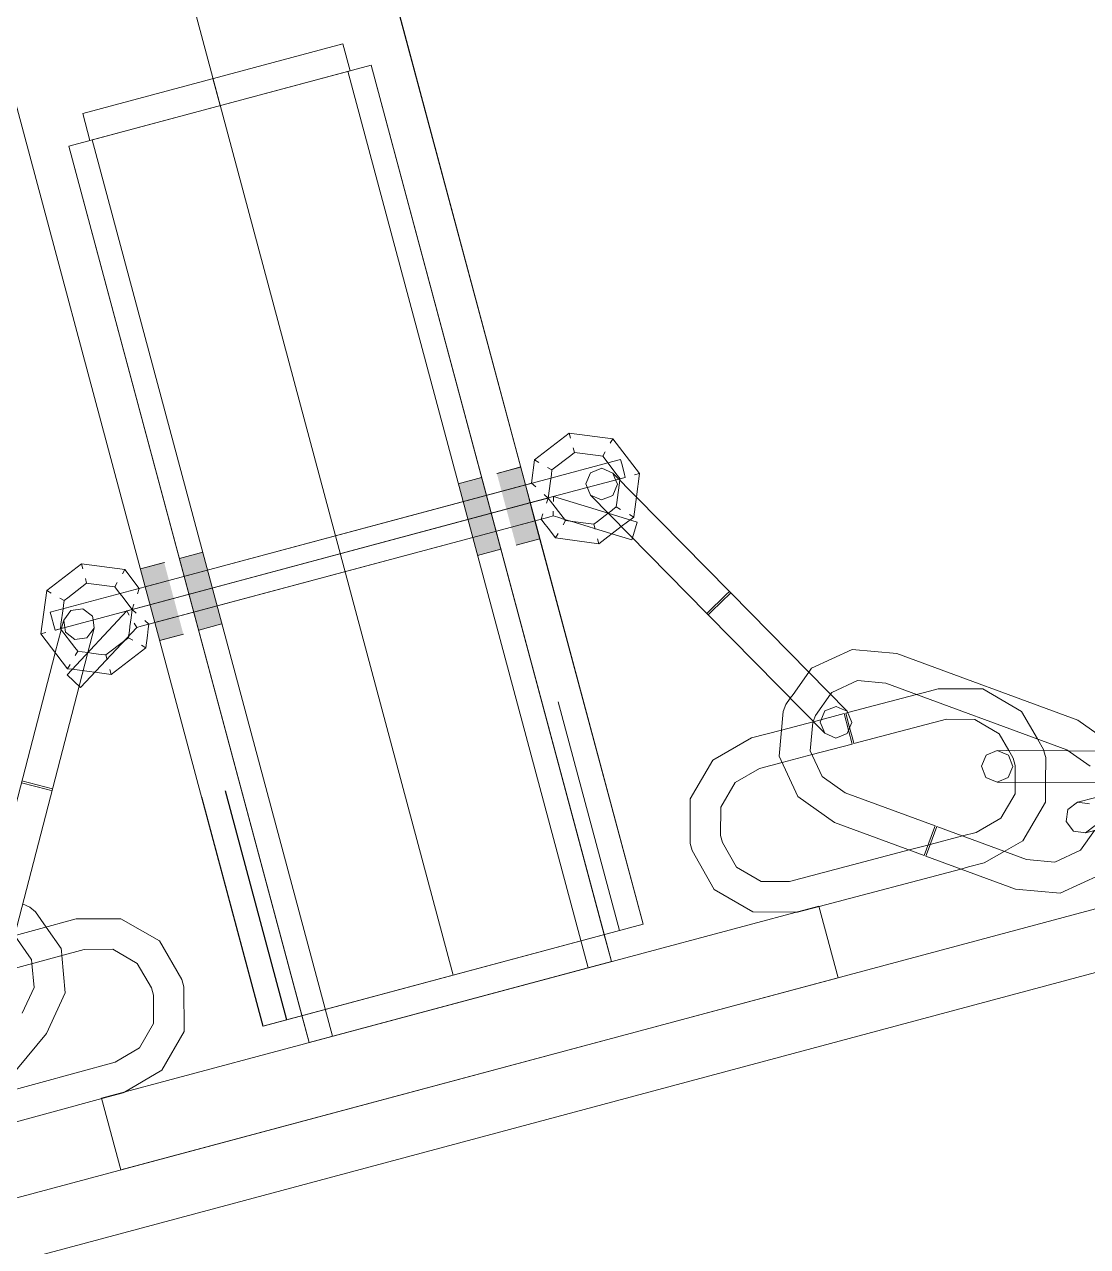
# Model space of a CAD drawing. Header units: millimetres. Extents: x -753 to 90, y 56274 to 56868.
# Drawn here: x -485.228 to -482.938, y 56710.584 to 56713.217 of the extents above; entities that cross this region are included whole.
import ezdxf

# ---------------------------------------------------------------- set-up
doc = ezdxf.new("R2010")
doc.units = ezdxf.units.MM
doc.linetypes.add('XKITLINE00', pattern=[0])
doc.linetypes.add('XKITLINE02', pattern=[4, 2, -2])
for name, color, linetype, lineweight in [('Cota', 4, 'Continuous', 0), ('Parafuso', 3, 'Continuous', 0), ('Peça', 2, 'Continuous', 0)]:
    doc.layers.add(name, color=color, linetype=linetype, lineweight=lineweight)

# ---------------------------------------------------------------- blocks, each defined once
blk = doc.blocks.new('*A625')
at = {"layer": 'Peça', "color": 1, "linetype": 'XKITLINE00', "lineweight": 0}
for p, q in [((-400.0787, 56733.508), (-663.9824, 56662.797)), ((-663.9824, 56662.6604), (-400.0445, 56733.3805))]:
    blk.add_line(p, q, dxfattribs=at)
blk = doc.blocks.new('*A643')
at = {"layer": 'Peça', "color": 7, "linetype": 'XKITLINE02', "lineweight": 0}
for p, q in [((-485.1277, 56711.9542), (-485.1434, 56711.9335)), ((-485.1019, 56711.9579), (-485.1277, 56711.9542)), ((-485.0812, 56711.9422), (-485.1019, 56711.9579)), ((-485.1485, 56711.9138), (-485.1434, 56711.9335)), ((-485.148, 56711.9157), (-485.1451, 56711.9268)), ((-485.1451, 56711.9268), (-485.1434, 56711.9335)), ((-485.1425, 56711.9275), (-485.1434, 56711.9335)), ((-485.1398, 56711.9077), (-485.1425, 56711.9275)), ((-485.08, 56711.9339), (-485.0812, 56711.9422)), ((-485.1615, 56711.8636), (-485.1488, 56711.9127)), ((-485.119, 56711.892), (-485.1398, 56711.9077)), ((-485.119, 56711.892), (-485.0932, 56711.8956)), ((-485.0932, 56711.8956), (-485.0847, 56711.907)), ((-485.0847, 56711.907), (-485.0776, 56711.9164)), ((-485.0913, 56711.8634), (-485.1101, 56711.7911)), ((-485.2343, 56711.5831), (-485.1781, 56711.5685)), ((-485.2333, 56711.587), (-485.1675, 56711.5699)), ((-485.1685, 56711.566), (-485.1781, 56711.5685)), ((-485.1781, 56711.5685), (-485.1685, 56711.566)), ((-485.1813, 56711.272), (-485.1488, 56711.2261)), ((-485.2131, 56711.2032), (-485.2478, 56711.2524)), ((-485.1483, 56711.2208), (-485.1488, 56711.2261)), ((-485.1483, 56711.2208), (-485.1474, 56711.2108)), ((-485.2126, 56711.2025), (-485.2131, 56711.2032)), ((-485.2126, 56711.2025), (-485.2118, 56711.1933)), ((-485.0149, 56710.9152), (-485.0127, 56710.9165)), ((-485.0149, 56710.9152), (-485.0613, 56710.9026))]:
    blk.add_line(p, q, dxfattribs=at)
at = {"layer": 'Peça', "color": 4, "linetype": 'XKITLINE00', "lineweight": 0}
for p, q in [((-485.0776, 56711.9164), (-485.08, 56711.9339)), ((-485.1485, 56711.9138), (-485.1488, 56711.9127)), ((-485.1485, 56711.9138), (-485.148, 56711.9157)), ((-485.0776, 56711.9164), (-485.0913, 56711.8634)), ((-485.1625, 56711.8599), (-485.3242, 56711.2366)), ((-485.1625, 56711.8599), (-485.1615, 56711.8636)), ((-485.1101, 56711.7911), (-485.2496, 56711.2534)), ((-485.2318, 56711.3219), (-485.2166, 56711.3149)), ((-485.2166, 56711.3149), (-485.2043, 56711.3047)), ((-485.3156, 56711.2355), (-485.1168, 56711.2896)), ((-485.2043, 56711.3047), (-485.1813, 56711.272)), ((-485.1168, 56711.2896), (-485.0205, 56711.29)), ((-485.0205, 56711.29), (-484.9369, 56711.2422)), ((-484.9369, 56711.2422), (-484.8885, 56711.159)), ((-485.0989, 56711.224), (-485.2977, 56711.1699)), ((-485.1474, 56711.2108), (-485.14, 56711.1302)), ((-485.0378, 56711.2242), (-485.0989, 56711.224)), ((-485.0378, 56711.2242), (-484.9848, 56711.1939)), ((-485.2118, 56711.1933), (-485.207, 56711.1417)), ((-484.9541, 56711.1411), (-484.9848, 56711.1939)), ((-484.8885, 56711.159), (-484.8843, 56711.1436)), ((-485.2326, 56711.0863), (-485.207, 56711.1417)), ((-485.1804, 56711.0428), (-485.14, 56711.1302)), ((-484.9499, 56711.1257), (-484.9541, 56711.1411)), ((-484.8839, 56711.0473), (-484.8843, 56711.1436)), ((-484.9496, 56711.0646), (-484.9499, 56711.1257)), ((-484.9799, 56711.0116), (-484.9496, 56711.0646)), ((-485.2903, 56710.9107), (-485.1804, 56711.0428)), ((-484.9317, 56710.9637), (-484.8839, 56711.0473)), ((-485.0327, 56710.9808), (-484.9799, 56711.0116)), ((-485.4341, 56710.8715), (-485.0327, 56710.9808)), ((-485.0127, 56710.9165), (-484.9317, 56710.9637)), ((-485.0613, 56710.9026), (-485.4162, 56710.8059))]:
    blk.add_line(p, q, dxfattribs=at)
blk = doc.blocks.new('*A644')
at = {"layer": 'Peça', "color": 7, "linetype": 'XKITLINE02', "lineweight": 0}
for p, q in [((-488.219, 56727.2125), (-483.9458, 56711.2646)), ((-488.9869, 56727.0068), (-484.7137, 56711.0588)), ((-488.9357, 56727.0205), (-484.6625, 56711.0725)), ((-484.1483, 56712.225), (-484.1276, 56712.1477)), ((-483.895, 56711.2782), (-484.7137, 56711.0588))]:
    blk.add_line(p, q, dxfattribs=at)
at = {"layer": 'Peça', "color": 4, "linetype": 'XKITLINE00', "lineweight": 0}
for p, q in [((-488.1227, 56727.0579), (-484.1483, 56712.225)), ((-484.1276, 56712.1477), (-483.8946, 56711.2783)), ((-483.8946, 56711.2783), (-483.895, 56711.2782))]:
    blk.add_line(p, q, dxfattribs=at)
blk = doc.blocks.new('*A645')
at = {"layer": 'Peça', "color": 7, "linetype": 'XKITLINE02', "lineweight": 0}
for p, q in [((-488.2192, 56727.2125), (-483.9462, 56711.2644)), ((-488.9359, 56727.0205), (-484.663, 56711.0724)), ((-484.1487, 56712.2247), (-484.128, 56712.1475)), ((-484.9678, 56712.0053), (-484.9471, 56711.9281))]:
    blk.add_line(p, q, dxfattribs=at)
at = {"layer": 'Peça', "color": 4, "linetype": 'XKITLINE00', "lineweight": 0}
for p, q in [((-488.1229, 56727.0578), (-484.1487, 56712.2247)), ((-488.942, 56726.8384), (-484.9678, 56712.0053)), ((-484.128, 56712.1475), (-483.895, 56711.2782)), ((-484.9471, 56711.9281), (-484.7141, 56711.0587)), ((-483.895, 56711.2782), (-484.7141, 56711.0587))]:
    blk.add_line(p, q, dxfattribs=at)
blk = doc.blocks.new('*A1452')
at = {"layer": 'Peça', "color": 4, "linetype": 'XKITLINE00', "lineweight": 0}
for p, q in [((-484.1289, 56712.2789), (-484.054, 56712.3364)), ((-484.054, 56712.3364), (-483.9605, 56712.324)), ((-484.0512, 56712.3259), (-484.054, 56712.3364)), ((-483.9659, 56712.3147), (-483.9605, 56712.324)), ((-483.9605, 56712.324), (-483.903, 56712.2492)), ((-484.0507, 56712.2885), (-484.0914, 56712.2573)), ((-484.0507, 56712.2885), (-484.0428, 56712.2945)), ((-484.0456, 56712.305), (-484.0428, 56712.2945)), ((-484.0428, 56712.2945), (-483.992, 56712.2879)), ((-483.992, 56712.2879), (-483.9821, 56712.2865)), ((-483.9767, 56712.2959), (-483.9821, 56712.2865)), ((-483.9821, 56712.2865), (-483.9509, 56712.2459)), ((-484.1356, 56712.2283), (-484.1289, 56712.2789)), ((-484.1289, 56712.2789), (-484.1195, 56712.2735)), ((-484.1008, 56712.2627), (-484.0914, 56712.2573)), ((-484.0946, 56712.233), (-484.0994, 56712.1966)), ((-484.0927, 56712.2474), (-484.0946, 56712.233)), ((-484.0927, 56712.2474), (-484.0914, 56712.2573)), ((-483.9509, 56712.2459), (-483.9448, 56712.238)), ((-483.9448, 56712.238), (-483.9452, 56712.2352)), ((-483.9344, 56712.2408), (-483.9448, 56712.238)), ((-483.9135, 56712.2464), (-483.903, 56712.2492)), ((-483.903, 56712.2492), (-483.9096, 56712.199)), ((-484.1452, 56712.2257), (-484.1486, 56712.2248)), ((-484.1452, 56712.2257), (-484.1356, 56712.2283)), ((-484.1356, 56712.2283), (-484.1265, 56712.2204)), ((-484.0994, 56712.1966), (-484.1383, 56712.1861)), ((-484.1349, 56712.1871), (-484.1383, 56712.1861)), ((-484.1084, 56712.2045), (-484.0994, 56712.1966)), ((-484.1033, 56712.1852), (-484.0994, 56712.1966)), ((-484.0621, 56712.148), (-484.0994, 56712.1966)), ((-484.1149, 56712.151), (-484.111, 56712.1624)), ((-483.9704, 56712.1638), (-483.9935, 56712.1461)), ((-484.1245, 56712.1484), (-484.1279, 56712.1475)), ((-484.1245, 56712.1484), (-484.1149, 56712.151)), ((-484.1088, 56712.1431), (-484.1149, 56712.151)), ((-484.1088, 56712.1431), (-484.0999, 56712.1316)), ((-484.0999, 56712.1316), (-484.0838, 56712.1105)), ((-484.0675, 56712.1386), (-484.0621, 56712.148)), ((-484.0522, 56712.1467), (-484.0621, 56712.148)), ((-484.0522, 56712.1467), (-484.0014, 56712.14)), ((-483.9935, 56712.1461), (-484.0014, 56712.14)), ((-483.9986, 56712.1295), (-484.0014, 56712.14)), ((-483.9902, 56712.0982), (-483.9421, 56712.1351)), ((-484.0838, 56712.1105), (-484.0783, 56712.1199)), ((-484.0838, 56712.1105), (-483.9902, 56712.0982)), ((-483.993, 56712.1086), (-483.9902, 56712.0982)), ((-484.9678, 56712.0054), (-485.1723, 56711.9506)), ((-485.1697, 56711.9409), (-485.1723, 56711.9506)), ((-484.9575, 56711.9667), (-485.162, 56711.912)), ((-485.0074, 56711.9534), (-485.1361, 56711.8154)), ((-484.9575, 56711.9667), (-485.0074, 56711.9534)), ((-485.002, 56711.9444), (-485.0074, 56711.9534)), ((-485.1646, 56711.9216), (-485.1697, 56711.9409)), ((-485.162, 56711.912), (-485.1646, 56711.9216)), ((-484.986, 56711.9177), (-485.1068, 56711.7881)), ((-484.986, 56711.9177), (-484.9913, 56711.9266)), ((-484.9763, 56711.9203), (-484.986, 56711.9177)), ((-484.9471, 56711.9281), (-484.9763, 56711.9203)), ((-485.1361, 56711.8154), (-485.1068, 56711.7881))]:
    blk.add_line(p, q, dxfattribs=at)
at = {"layer": 'Peça', "color": 7, "linetype": 'XKITLINE02', "lineweight": 0}
for p, q in [((-484.054, 56712.3364), (-484.0512, 56712.3259)), ((-483.9605, 56712.324), (-483.9659, 56712.3147)), ((-484.0428, 56712.2945), (-484.0456, 56712.305)), ((-483.9821, 56712.2865), (-483.9767, 56712.2959)), ((-484.1289, 56712.2789), (-484.1195, 56712.2735)), ((-484.0914, 56712.2573), (-484.1008, 56712.2627)), ((-483.9452, 56712.2352), (-483.9515, 56712.1872)), ((-483.9448, 56712.238), (-483.9344, 56712.2408)), ((-483.903, 56712.2492), (-483.9135, 56712.2464)), ((-484.1486, 56712.2248), (-484.9678, 56712.0054)), ((-484.1356, 56712.2283), (-484.1265, 56712.2204)), ((-484.1383, 56712.1861), (-484.9575, 56711.9667)), ((-484.1383, 56712.1861), (-484.9575, 56711.9667)), ((-484.0994, 56712.1966), (-484.1084, 56712.2045)), ((-484.0994, 56712.1966), (-484.1033, 56712.1852)), ((-483.9515, 56712.1872), (-483.9528, 56712.1773)), ((-483.9096, 56712.199), (-483.9152, 56712.1563)), ((-484.1149, 56712.151), (-484.111, 56712.1624)), ((-483.9624, 56712.1699), (-483.9704, 56712.1638)), ((-483.9624, 56712.1699), (-483.9608, 56712.1712)), ((-483.9608, 56712.1712), (-483.9528, 56712.1773)), ((-483.9528, 56712.1773), (-483.9435, 56712.1718)), ((-483.9435, 56712.1718), (-483.9528, 56712.1773)), ((-483.9341, 56712.1412), (-483.9153, 56712.1556)), ((-483.9247, 56712.161), (-483.9153, 56712.1556)), ((-483.9247, 56712.161), (-483.9153, 56712.1556)), ((-483.9153, 56712.1556), (-483.9152, 56712.1563)), ((-484.1279, 56712.1475), (-484.9471, 56711.9281)), ((-484.0621, 56712.148), (-484.0675, 56712.1386)), ((-484.0014, 56712.14), (-483.9986, 56712.1295)), ((-483.9364, 56712.1394), (-483.9421, 56712.1351)), ((-483.9364, 56712.1394), (-483.9341, 56712.1412)), ((-484.0838, 56712.1105), (-484.0783, 56712.1199)), ((-483.9902, 56712.0982), (-483.993, 56712.1086)), ((-485.1723, 56711.9506), (-485.1697, 56711.9409)), ((-485.0074, 56711.9534), (-485.002, 56711.9444)), ((-485.1697, 56711.9409), (-485.1646, 56711.9216)), ((-485.1646, 56711.9216), (-485.162, 56711.912)), ((-484.986, 56711.9177), (-484.9913, 56711.9266))]:
    blk.add_line(p, q, dxfattribs=at)
blk = doc.blocks.new('*A1453')
at = {"layer": 'Peça', "color": 7, "linetype": 'XKITLINE02', "lineweight": 0}
for p, q in [((-485.1022, 56713.0253), (-484.5419, 56713.1754)), ((-484.5419, 56713.1754), (-484.5264, 56713.1174)), ((-484.5264, 56713.1174), (-485.0867, 56712.9673)), ((-484.5264, 56713.1174), (-484.5401, 56713.1137)), ((-484.8221, 56713.1003), (-484.8065, 56713.0424)), ((-485.0867, 56712.9673), (-485.1022, 56713.0253))]:
    blk.add_line(p, q, dxfattribs=at)
blk = doc.blocks.new('*A1454')
at = {"layer": 'Peça', "color": 7, "linetype": 'XKITLINE02', "lineweight": 0}
for p, q in [((-485.1321, 56712.9551), (-484.481, 56713.1296)), ((-484.481, 56713.1296), (-483.9789, 56711.2557)), ((-484.5313, 56713.1161), (-484.0136, 56711.1843)), ((-485.1321, 56712.9551), (-484.63, 56711.0813)), ((-485.0818, 56712.9686), (-484.5642, 56711.0368)), ((-483.9634, 56711.1977), (-484.6144, 56711.0233))]:
    blk.add_line(p, q, dxfattribs=at)
at = {"layer": 'Peça', "color": 4, "linetype": 'XKITLINE00', "lineweight": 0}
for p, q in [((-483.9789, 56711.2557), (-483.9634, 56711.1977)), ((-484.63, 56711.0813), (-484.6144, 56711.0233))]:
    blk.add_line(p, q, dxfattribs=at)
blk = doc.blocks.new('*A1455')
at = {"layer": 'Peça', "color": 4, "linetype": 'XKITLINE00', "lineweight": 0}
for p, q in [((-483.9713, 56712.2724), (-484.0937, 56712.2396)), ((-483.9449, 56712.2381), (-483.9474, 56712.2374)), ((-484.0153, 56712.2192), (-484.0994, 56712.1967)), ((-484.0993, 56712.1967), (-484.088, 56712.1997)), ((-484.088, 56712.1997), (-484.0881, 56712.1893)), ((-484.088, 56712.1997), (-483.9704, 56712.1638)), ((-484.0641, 56712.1506), (-484.0506, 56712.1465)), ((-483.9624, 56712.1195), (-483.9192, 56712.1063)), ((-483.9179, 56712.1105), (-483.9192, 56712.1063)), ((-485.1051, 56712.0547), (-485.18, 56711.9973)), ((-485.0116, 56712.0424), (-485.1051, 56712.0547)), ((-485.1051, 56712.0547), (-485.1023, 56712.0443)), ((-485.0939, 56712.0129), (-485.0967, 56712.0234)), ((-485.0116, 56712.0424), (-485.017, 56712.033)), ((-484.9805, 56712.0019), (-485.0116, 56712.0424)), ((-485.18, 56711.9973), (-485.1923, 56711.9037)), ((-485.18, 56711.9973), (-485.1706, 56711.9919)), ((-485.0939, 56712.0129), (-485.1345, 56711.9817)), ((-485.084, 56712.0116), (-485.0939, 56712.0129)), ((-485.084, 56712.0116), (-485.0332, 56712.0049)), ((-485.0332, 56712.0049), (-485.0278, 56712.0143)), ((-485.0271, 56711.997), (-485.0332, 56712.0049)), ((-485.0223, 56711.9908), (-485.0271, 56711.997)), ((-485.1425, 56711.9756), (-485.1519, 56711.981)), ((-485.1438, 56711.9657), (-485.1425, 56711.9756)), ((-485.1345, 56711.9817), (-485.1425, 56711.9756)), ((-485.1438, 56711.9657), (-485.1448, 56711.958)), ((-484.9611, 56711.9147), (-484.9598, 56711.9246)), ((-485.1923, 56711.9037), (-485.1818, 56711.9065)), ((-485.1923, 56711.9037), (-485.1348, 56711.8289)), ((-485.1505, 56711.9149), (-485.1193, 56711.8743)), ((-485.0119, 56711.8896), (-485.0039, 56711.8956)), ((-485.0039, 56711.8956), (-485.0035, 56711.8989)), ((-485.0039, 56711.8956), (-484.9945, 56711.8902)), ((-484.9664, 56711.874), (-484.963, 56711.9003)), ((-484.963, 56711.9003), (-484.9611, 56711.9147)), ((-485.1193, 56711.8743), (-485.1132, 56711.8664)), ((-485.1132, 56711.8664), (-485.1186, 56711.857)), ((-485.1132, 56711.8664), (-485.1033, 56711.8651)), ((-485.1033, 56711.8651), (-485.0912, 56711.8635)), ((-485.0413, 56711.8165), (-484.9664, 56711.874)), ((-484.9664, 56711.874), (-484.9758, 56711.8794)), ((-485.1348, 56711.8289), (-485.1294, 56711.8382)), ((-485.0497, 56711.8479), (-485.05, 56711.849)), ((-485.1348, 56711.8289), (-485.1247, 56711.8275)), ((-485.076, 56711.8211), (-485.0413, 56711.8165)), ((-485.0413, 56711.8165), (-485.0441, 56711.827))]:
    blk.add_line(p, q, dxfattribs=at)
at = {"layer": 'Peça', "color": 7, "linetype": 'XKITLINE02', "lineweight": 0}
for p, q in [((-483.9437, 56712.2798), (-483.9713, 56712.2724)), ((-483.9411, 56712.2701), (-483.9437, 56712.2798)), ((-483.9411, 56712.2701), (-483.9437, 56712.2798)), ((-483.9374, 56712.2563), (-483.9411, 56712.2701)), ((-483.936, 56712.2508), (-483.9411, 56712.2701)), ((-484.0937, 56712.2396), (-484.9708, 56712.0045)), ((-483.9474, 56712.2374), (-484.0153, 56712.2192)), ((-483.9449, 56712.2381), (-483.9334, 56712.2411)), ((-483.936, 56712.2508), (-483.9374, 56712.2563)), ((-483.936, 56712.2508), (-483.9334, 56712.2411)), ((-483.9334, 56712.2411), (-483.936, 56712.2508)), ((-484.1087, 56712.1942), (-484.9959, 56711.9563)), ((-484.0994, 56712.1967), (-484.9604, 56711.9659)), ((-484.1087, 56712.1942), (-484.0993, 56712.1967)), ((-484.0881, 56712.1893), (-484.088, 56712.1997)), ((-484.0983, 56712.1555), (-484.9598, 56711.9246)), ((-484.0887, 56712.1581), (-484.0983, 56712.1555)), ((-484.0887, 56712.1581), (-484.0885, 56712.1685)), ((-484.0887, 56712.1581), (-484.0885, 56712.166)), ((-484.0791, 56712.1552), (-484.0887, 56712.1581)), ((-484.0885, 56712.166), (-484.0885, 56712.1685)), ((-484.0791, 56712.1552), (-484.0641, 56712.1506)), ((-483.9704, 56712.1638), (-483.9075, 56712.1445)), ((-484.0506, 56712.1465), (-483.9624, 56712.1195)), ((-483.9075, 56712.1445), (-483.9179, 56712.1105)), ((-485.1023, 56712.0443), (-485.1051, 56712.0547)), ((-485.0967, 56712.0234), (-485.0939, 56712.0129)), ((-485.017, 56712.033), (-485.0116, 56712.0424)), ((-485.18, 56711.9973), (-485.1706, 56711.9919)), ((-485.0278, 56712.0143), (-485.0332, 56712.0049)), ((-484.9805, 56712.0019), (-484.9843, 56711.9905)), ((-484.9843, 56711.9905), (-484.9805, 56712.0019)), ((-484.9708, 56712.0045), (-484.9805, 56712.0019)), ((-485.1519, 56711.981), (-485.1425, 56711.9756)), ((-485.0183, 56711.9855), (-485.0223, 56711.9908)), ((-485.0183, 56711.9855), (-484.9959, 56711.9563)), ((-485.1448, 56711.958), (-485.1492, 56711.9248)), ((-484.9983, 56711.9382), (-484.9959, 56711.9563)), ((-484.9921, 56711.9677), (-484.9959, 56711.9563)), ((-484.9959, 56711.9563), (-484.9921, 56711.9677)), ((-484.9959, 56711.9563), (-484.9869, 56711.9484)), ((-484.9869, 56711.9484), (-484.9959, 56711.9563)), ((-485.1492, 56711.9248), (-485.1505, 56711.9149)), ((-485.0026, 56711.9056), (-485.001, 56711.918)), ((-485.001, 56711.918), (-485.0007, 56711.9199)), ((-485.0007, 56711.9199), (-484.9983, 56711.9382)), ((-484.9598, 56711.9246), (-484.9688, 56711.9326)), ((-484.9688, 56711.9326), (-484.9598, 56711.9246)), ((-485.1923, 56711.9037), (-485.1818, 56711.9065)), ((-485.1505, 56711.9149), (-485.1609, 56711.9121)), ((-485.1609, 56711.9121), (-485.1505, 56711.9149)), ((-484.9945, 56711.8902), (-485.0039, 56711.8956)), ((-485.0035, 56711.8989), (-485.0026, 56711.9056)), ((-485.1186, 56711.857), (-485.1132, 56711.8664)), ((-485.0119, 56711.8896), (-485.0525, 56711.8584)), ((-484.9758, 56711.8794), (-484.9664, 56711.874)), ((-485.1348, 56711.8289), (-485.1294, 56711.8382)), ((-485.0912, 56711.8635), (-485.0791, 56711.8619)), ((-485.0791, 56711.8619), (-485.0624, 56711.8597)), ((-485.0624, 56711.8597), (-485.0547, 56711.8587)), ((-485.0547, 56711.8587), (-485.0525, 56711.8584)), ((-485.05, 56711.849), (-485.0525, 56711.8584)), ((-485.0525, 56711.8584), (-485.0497, 56711.8479)), ((-485.1247, 56711.8275), (-485.0882, 56711.8227)), ((-485.0882, 56711.8227), (-485.076, 56711.8211)), ((-485.0413, 56711.8165), (-485.0441, 56711.827))]:
    blk.add_line(p, q, dxfattribs=at)
blk = doc.blocks.new('*A1456')
at = {"layer": 'Peça', "color": 7, "linetype": 'XKITLINE02', "lineweight": 0}
for p, q in [((-484.5419, 56713.1754), (-485.1022, 56713.0253)), ((-484.5419, 56713.1754), (-484.5557, 56713.1717)), ((-484.5264, 56713.1174), (-484.5419, 56713.1754)), ((-485.0867, 56712.9673), (-484.5264, 56713.1174)), ((-484.8221, 56713.1003), (-484.8065, 56713.0424)), ((-485.0867, 56712.9673), (-485.1022, 56713.0253))]:
    blk.add_line(p, q, dxfattribs=at)
blk = doc.blocks.new('*A1457')
at = {"layer": 'Peça', "color": 7, "linetype": 'XKITLINE02', "lineweight": 0}
for p, q in [((-485.1321, 56712.9551), (-484.481, 56713.1296)), ((-484.481, 56713.1296), (-483.9634, 56711.1977)), ((-484.0136, 56711.1843), (-484.5313, 56713.1161)), ((-485.1321, 56712.9551), (-484.6144, 56711.0233)), ((-484.5642, 56711.0368), (-485.0818, 56712.9686)), ((-483.9634, 56711.1977), (-484.6144, 56711.0233))]:
    blk.add_line(p, q, dxfattribs=at)
blk = doc.blocks.new('*A1458')
at = {"layer": 'Peça', "color": 4, "linetype": 'XKITLINE00', "lineweight": 0}
for p, q in [((-483.5161, 56711.3175), (-485.0616, 56710.9034)), ((-483.4747, 56711.1629), (-483.5161, 56711.3175)), ((-483.4747, 56711.1629), (-485.0202, 56710.7488)), ((-485.0202, 56710.7488), (-485.0616, 56710.9034))]:
    blk.add_line(p, q, dxfattribs=at)
blk = doc.blocks.new('*A1459')
at = {"layer": 'Peça', "color": 7, "linetype": 'XKITLINE02', "lineweight": 0}
for p, q in [((-483.5161, 56711.3175), (-485.0616, 56710.9034)), ((-483.5161, 56711.3175), (-483.4747, 56711.1629)), ((-483.4747, 56711.1629), (-485.0202, 56710.7488)), ((-485.0616, 56710.9034), (-485.0202, 56710.7488))]:
    blk.add_line(p, q, dxfattribs=at)
blk = doc.blocks.new('*A1460')
at = {"layer": 'Peça', "color": 4, "linetype": 'XKITLINE00', "lineweight": 0}
for p, q in [((-483.9842, 56712.2606), (-484.0083, 56712.2509)), ((-483.9603, 56712.2505), (-483.9842, 56712.2606)), ((-484.0083, 56712.2509), (-484.0185, 56712.2269)), ((-483.9603, 56712.2505), (-483.7091, 56711.9953)), ((-484.0185, 56712.2269), (-484.0087, 56712.2028)), ((-484.0087, 56712.2028), (-483.7576, 56711.9476)), ((-483.7162, 56711.9884), (-483.7576, 56711.9476)), ((-483.7477, 56711.9518), (-483.7063, 56711.9925)), ((-483.7091, 56711.9953), (-483.7162, 56711.9884)), ((-483.7063, 56711.9925), (-483.7091, 56711.9953)), ((-483.7063, 56711.9925), (-483.4552, 56711.7373)), ((-483.7548, 56711.9448), (-483.7576, 56711.9476)), ((-483.7548, 56711.9448), (-483.7477, 56711.9518)), ((-483.7548, 56711.9448), (-483.5037, 56711.6896)), ((-483.532, 56711.8301), (-483.4446, 56711.8704)), ((-483.4446, 56711.8704), (-483.3487, 56711.8616)), ((-483.3487, 56711.8616), (-482.9584, 56711.7178)), ((-483.532, 56711.8301), (-483.538, 56711.8215)), ((-483.4885, 56711.7778), (-483.433, 56711.8034)), ((-483.433, 56711.8034), (-483.3722, 56711.7978)), ((-482.9819, 56711.654), (-483.3722, 56711.7978)), ((-483.5875, 56711.7514), (-483.5779, 56711.7651)), ((-483.4885, 56711.7778), (-483.4912, 56711.774)), ((-483.3057, 56711.7733), (-483.4539, 56711.7342)), ((-483.6019, 56711.6405), (-483.5931, 56711.7364)), ((-483.5931, 56711.7364), (-483.5875, 56711.7514)), ((-483.4454, 56711.7132), (-483.4552, 56711.7373)), ((-483.5348, 56711.6521), (-483.5293, 56711.7129)), ((-483.5293, 56711.7129), (-483.5285, 56711.7149)), ((-483.5283, 56711.7146), (-483.5287, 56711.7145)), ((-483.4556, 56711.6893), (-483.4454, 56711.7132)), ((-483.2417, 56711.7198), (-483.4409, 56711.6673)), ((-483.1807, 56711.7196), (-483.2417, 56711.7198)), ((-483.1807, 56711.7196), (-483.1279, 56711.6888)), ((-482.9584, 56711.7178), (-482.8797, 56711.6622)), ((-483.5967, 56711.6966), (-483.6613, 56711.6796)), ((-483.5037, 56711.6896), (-483.4797, 56711.6795)), ((-483.4797, 56711.6795), (-483.4556, 56711.6893)), ((-483.4527, 56711.6961), (-483.4448, 56711.6663)), ((-483.4501, 56711.7021), (-483.4435, 56711.677)), ((-483.107, 56711.6523), (-483.1279, 56711.6888)), ((-483.7449, 56711.6318), (-483.6613, 56711.6796)), ((-483.4448, 56711.6663), (-483.5309, 56711.6436)), ((-483.4409, 56711.6673), (-483.4435, 56711.677)), ((-483.0457, 56711.6775), (-483.0318, 56711.6531)), ((-482.932, 56711.6187), (-482.9819, 56711.654)), ((-483.7934, 56711.5486), (-483.7449, 56711.6318)), ((-483.5615, 56711.5531), (-483.6019, 56711.6405)), ((-483.5093, 56711.5966), (-483.5348, 56711.6521)), ((-483.1562, 56711.6425), (-483.1663, 56711.6185)), ((-483.1321, 56711.6524), (-483.1562, 56711.6425)), ((-482.9787, 56711.6517), (-483.1321, 56711.6524)), ((-483.0315, 56711.652), (-483.0318, 56711.6531)), ((-482.9591, 56711.5409), (-482.6129, 56711.6321)), ((-483.697, 56711.5835), (-483.644, 56711.6138)), ((-483.5954, 56711.6266), (-483.644, 56711.6138)), ((-483.1564, 56711.5944), (-483.1663, 56711.6185)), ((-483.7278, 56711.5307), (-483.697, 56711.5835)), ((-483.5093, 56711.5966), (-483.4594, 56711.5614)), ((-483.1324, 56711.5844), (-483.1564, 56711.5944)), ((-482.9157, 56711.5835), (-483.1324, 56711.5844)), ((-483.0936, 56711.5842), (-483.0937, 56711.5593)), ((-483.028, 56711.5839), (-483.0281, 56711.5414)), ((-483.7934, 56711.5486), (-483.7938, 56711.4523)), ((-483.5615, 56711.5531), (-483.4829, 56711.4976)), ((-483.4594, 56711.5614), (-483.2661, 56711.4901)), ((-483.1245, 56711.5065), (-483.0937, 56711.5593)), ((-482.5917, 56711.5674), (-482.9418, 56711.4751)), ((-483.728, 56711.4696), (-483.7278, 56711.5307)), ((-483.0766, 56711.4582), (-483.0281, 56711.5414)), ((-482.9798, 56711.5251), (-482.9833, 56711.4993)), ((-482.9591, 56711.5409), (-482.9798, 56711.5251)), ((-483.4829, 56711.4976), (-483.2896, 56711.4263)), ((-483.1775, 56711.4762), (-483.1245, 56711.5065)), ((-482.9833, 56711.4993), (-482.9676, 56711.4786)), ((-483.724, 56711.4542), (-483.728, 56711.4696)), ((-483.2695, 56711.4808), (-483.2896, 56711.4263)), ((-483.2824, 56711.4343), (-483.2623, 56711.4887)), ((-483.2661, 56711.4901), (-483.2695, 56711.4808)), ((-483.2623, 56711.4887), (-483.069, 56711.4175)), ((-483.1775, 56711.4762), (-483.207, 56711.4684)), ((-482.9676, 56711.4786), (-482.9418, 56711.4751)), ((-482.9226, 56711.4802), (-482.9527, 56711.4375)), ((-483.7938, 56711.4523), (-483.7897, 56711.4368)), ((-483.6936, 56711.4011), (-483.724, 56711.4542)), ((-483.2766, 56711.45), (-483.2813, 56711.4488)), ((-483.0766, 56711.4582), (-483.1169, 56711.4352)), ((-483.7419, 56711.3532), (-483.7897, 56711.4368)), ((-483.3217, 56711.4382), (-483.5798, 56711.3701)), ((-483.2858, 56711.4249), (-483.2824, 56711.4343)), ((-483.2858, 56711.4249), (-483.0926, 56711.3537)), ((-483.069, 56711.4175), (-483.0082, 56711.4119)), ((-483.0082, 56711.4119), (-482.9527, 56711.4375)), ((-483.6936, 56711.4011), (-483.6409, 56711.3704)), ((-483.2104, 56711.3972), (-483.5159, 56711.3167)), ((-483.6409, 56711.3704), (-483.5798, 56711.3701)), ((-482.9967, 56711.3449), (-482.9092, 56711.3853)), ((-483.7419, 56711.3532), (-483.6587, 56711.3048)), ((-483.0926, 56711.3537), (-482.9967, 56711.3449)), ((-483.5649, 56711.3044), (-483.6587, 56711.3048))]:
    blk.add_line(p, q, dxfattribs=at)
at = {"layer": 'Peça', "color": 7, "linetype": 'XKITLINE02', "lineweight": 0}
for p, q in [((-483.9558, 56712.2395), (-483.9603, 56712.2505)), ((-483.9505, 56712.2264), (-483.9558, 56712.2395)), ((-483.9606, 56712.2024), (-483.9505, 56712.2264)), ((-484.0087, 56712.2028), (-483.9848, 56712.1926)), ((-483.9848, 56712.1926), (-483.9606, 56712.2024)), ((-483.7477, 56711.9518), (-483.7548, 56711.9448)), ((-483.538, 56711.8215), (-483.5721, 56711.7733)), ((-483.2889, 56711.7777), (-483.2591, 56711.7856)), ((-483.1628, 56711.7852), (-483.2591, 56711.7856)), ((-483.1628, 56711.7852), (-483.0796, 56711.7367)), ((-483.5779, 56711.7651), (-483.5721, 56711.7733)), ((-483.4912, 56711.774), (-483.5237, 56711.7279)), ((-483.2889, 56711.7777), (-483.3057, 56711.7733)), ((-483.5134, 56711.7138), (-483.5033, 56711.7377)), ((-483.5033, 56711.7377), (-483.4792, 56711.7475)), ((-483.4792, 56711.7475), (-483.4661, 56711.7419)), ((-483.4661, 56711.7419), (-483.4552, 56711.7373)), ((-483.4583, 56711.7331), (-483.4539, 56711.7342)), ((-483.4583, 56711.7331), (-483.4501, 56711.7021)), ((-483.0796, 56711.7367), (-483.0457, 56711.6775)), ((-483.5287, 56711.7145), (-483.5967, 56711.6966)), ((-483.5285, 56711.7149), (-483.5237, 56711.7279)), ((-483.5283, 56711.7146), (-483.4621, 56711.7321)), ((-483.5037, 56711.6896), (-483.5134, 56711.7138)), ((-483.4621, 56711.7321), (-483.4527, 56711.6961)), ((-483.4435, 56711.677), (-483.4409, 56711.6673)), ((-483.5309, 56711.6436), (-483.5954, 56711.6266)), ((-483.1321, 56711.6524), (-483.1081, 56711.6423)), ((-483.1118, 56711.6523), (-483.0959, 56711.6522)), ((-483.1081, 56711.6423), (-483.0983, 56711.6182)), ((-483.1013, 56711.6423), (-483.107, 56711.6523)), ((-483.0976, 56711.6358), (-483.1013, 56711.6423)), ((-483.0935, 56711.6203), (-483.0976, 56711.6358)), ((-483.0289, 56711.642), (-483.0315, 56711.652)), ((-483.0277, 56711.6377), (-483.0289, 56711.642)), ((-483.0277, 56711.6377), (-483.028, 56711.5839)), ((-482.8747, 56711.6513), (-482.9787, 56711.6517)), ((-483.0983, 56711.6182), (-483.1083, 56711.5942)), ((-483.0935, 56711.6203), (-483.0936, 56711.5842)), ((-483.1083, 56711.5942), (-483.1324, 56711.5844)), ((-482.9333, 56711.5374), (-482.9591, 56711.5409)), ((-483.2695, 56711.4808), (-483.2661, 56711.4901)), ((-482.9211, 56711.4909), (-482.9418, 56711.4751)), ((-483.2813, 56711.4488), (-483.3217, 56711.4382)), ((-483.207, 56711.4684), (-483.2766, 56711.45)), ((-483.1169, 56711.4352), (-483.1602, 56711.4104)), ((-483.1937, 56711.4016), (-483.2104, 56711.3972)), ((-483.1937, 56711.4016), (-483.1602, 56711.4104)), ((-483.5159, 56711.3167), (-483.5624, 56711.3044)), ((-483.5624, 56711.3044), (-483.5649, 56711.3044))]:
    blk.add_line(p, q, dxfattribs=at)
blk = doc.blocks.new('*A1461')
at = {"layer": 'Parafuso', "color": 7, "linetype": 'XKITLINE02', "lineweight": 0}
for p, q in [((-484.2098, 56712.2498), (-484.1586, 56712.2635)), ((-484.2932, 56712.2275), (-484.2429, 56712.2409)), ((-484.1684, 56712.0953), (-484.1172, 56712.109)), ((-484.8939, 56712.0665), (-484.8437, 56712.08)), ((-484.2518, 56712.0729), (-484.2015, 56712.0864)), ((-484.9777, 56712.0441), (-484.9265, 56712.0578)), ((-484.8525, 56711.912), (-484.8023, 56711.9254)), ((-484.9363, 56711.8895), (-484.8851, 56711.9032))]:
    blk.add_line(p, q, dxfattribs=at)
blk = doc.blocks.new('*A1462')
at = {"layer": 'Parafuso'}
for points in [[(-484.2102, 56712.2497), (-484.159, 56712.2634), (-484.1176, 56712.1089), (-484.1688, 56712.0951)], [(-484.2932, 56712.2275), (-484.2429, 56712.2409), (-484.2015, 56712.0864), (-484.2518, 56712.0729)], [(-484.8939, 56712.0665), (-484.8437, 56712.08), (-484.8023, 56711.9254), (-484.8525, 56711.912)], [(-484.9781, 56712.044), (-484.9269, 56712.0577), (-484.8855, 56711.9031), (-484.9367, 56711.8894)]]:
    blk.add_hatch(color=7, dxfattribs=at).paths.add_polyline_path(points, flags=17)
at = {"layer": 'Parafuso', "color": 7, "linetype": 'XKITLINE00', "lineweight": 0}
for p, q in [((-484.159, 56712.2634), (-484.2102, 56712.2497)), ((-484.2429, 56712.2409), (-484.2932, 56712.2275)), ((-484.1176, 56712.1089), (-484.1688, 56712.0951)), ((-484.8437, 56712.08), (-484.8939, 56712.0665)), ((-484.2015, 56712.0864), (-484.2518, 56712.0729)), ((-484.9269, 56712.0577), (-484.9781, 56712.044)), ((-484.8023, 56711.9254), (-484.8525, 56711.912)), ((-484.8855, 56711.9031), (-484.9367, 56711.8894))]:
    blk.add_line(p, q, dxfattribs=at)
blk = doc.blocks.new('*A2171')
at = {"layer": 'Cota', "color": 7, "linetype": 'XKITLINE00', "lineweight": 0}
blk.add_line((-484.3042, 56711.1686), (-503.6859, 56783.5031), dxfattribs=at)
blk = doc.blocks.new('*A2172')
at = {"layer": 'Cota', "color": 7, "linetype": 'XKITLINE00', "lineweight": 0}
blk.add_line((-484.3042, 56711.1686), (-503.6859, 56783.5031), dxfattribs=at)

msp = doc.modelspace()

# ---------------------------------------------------------------- block references
at = {"lineweight": 0}
for name in ['*A2172', '*A2171', '*A625', '*A645', '*A644', '*A1453', '*A1456', '*A1454', '*A1457', '*A1452', '*A1460', '*A1455', '*A1462', '*A1461', '*A643', '*A1458', '*A1459']:
    msp.add_blockref(name, (0, 0), dxfattribs=at)

doc.saveas('drawing.dxf')
